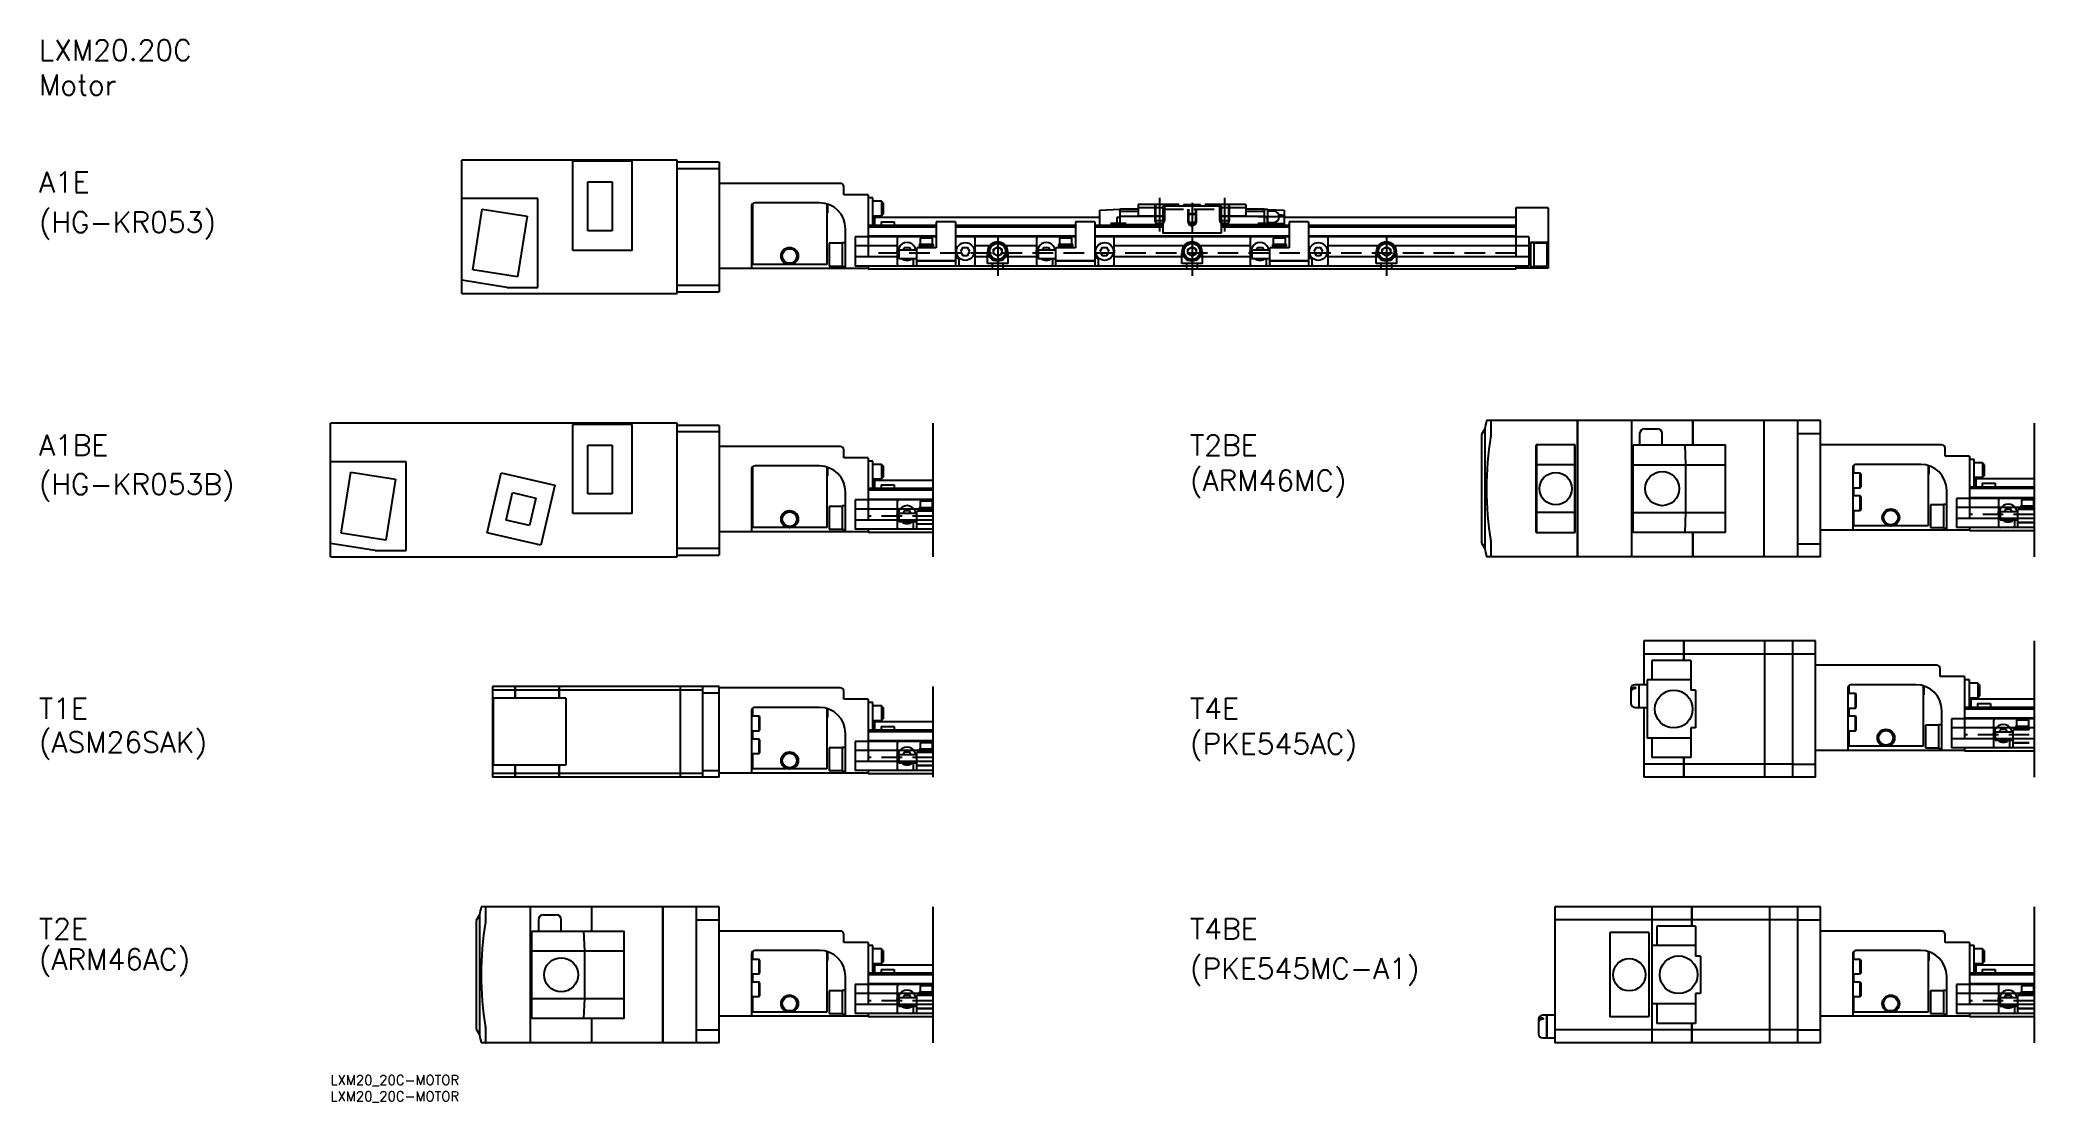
# Model space of a CAD drawing. Extents: x -90 to 526, y -8 to 319.
import ezdxf

# ---------------------------------------------------------------- set-up
doc = ezdxf.new("R2010")
doc.units = 0
doc.header["$LTSCALE"] = 0.5
doc.linetypes.add('CENTER', pattern=[50.8, 31.75, -6.35, 6.35, -6.35])
doc.linetypes.add('DASHED', pattern=[19.05, 12.7, -6.35])
for name, color, linetype in [('MSM_CENTER', 1, 'CENTER'), ('MSM_CONTINUOUS', 7, 'CONTINUOUS'), ('MSM_DASHED', 4, 'DASHED'), ('MSM_NARROW', 5, 'CONTINUOUS'), ('MSM_PART_NUMBER', 7, 'CONTINUOUS')]:
    doc.layers.add(name, color=color, linetype=linetype)
doc.styles.get("Standard").update_dxf_attribs({"font": 'txt.shx', "height": 3, "bigfont": 'bigfont.shx'})

# ---------------------------------------------------------------- blocks, each defined once
blk = doc.blocks.new('*U8')
at = {"layer": 'MSM_PART_NUMBER'}
blk.add_text('LXM20_20C-MOTOR', height=3, dxfattribs=at).set_placement((0, -3))
blk = doc.blocks.new('*U9')
at = {"layer": 'MSM_PART_NUMBER'}
blk.add_text('LXM20_20C-MOTOR', height=3, dxfattribs=at).set_placement((0, -8))

msp = doc.modelspace()

# ---------------------------------------------------------------- linework, layer by layer
at = {"layer": 'MSM_CENTER'}
for p, q in [((256, 270.7), (256, 260.3)), ((266, 269.2), (266, 260)), ((276, 270.7), (276, 260.3)), ((294.9, 264.9), (286.3, 264.9)), ((206, 259.2), (206, 246.7)), ((240.8, 262.9), (245.7, 262.9)), ((266, 259.2), (266, 246.7)), ((286.3, 262.9), (291.2, 262.9)), ((326, 259.2), (326, 246.7))]:
    msp.add_line(p, q, dxfattribs=at)
at = {"layer": 'MSM_CONTINUOUS'}
for p, q in [((107, 282.4), (40.6, 282.4)), ((40.6, 241.2), (40.6, 282.4)), ((93.1, 282), (74.8, 282)), ((74.8, 254.5), (74.8, 282)), ((93.1, 254.5), (93.1, 282)), ((107, 241.2), (107, 282.4)), ((120, 281.7), (107, 281.7)), ((120, 279.7), (107, 279.7)), ((120, 281.7), (120, 241.7)), ((79.47, 260.55), (79.47, 275.65)), ((79.47, 275.65), (86.92, 275.65)), ((86.92, 275.65), (86.92, 260.55)), ((157.5, 275.2), (120, 275.2)), ((158.5, 271.7), (158.5, 274.2)), ((166, 271.7), (158.5, 271.7)), ((166, 271.7), (166, 258.7)), ((64, 270.5), (40.6, 270.5)), ((43.9, 248.51), (46.87, 267.28)), ((46.87, 267.28), (60.7, 265.09)), ((60.7, 265.09), (57.73, 246.32)), ((64, 243.1), (64, 270.5)), ((130, 268.2), (130, 249)), ((130.25, 267.77), (130, 267.62)), ((130, 266.12), (130.25, 266.12)), ((130.04, 266.12), (130.25, 266.19)), ((130.13, 268.7), (130.25, 268.63)), ((130.25, 268.86), (130.25, 250.2)), ((151, 269.2), (131, 269.2)), ((153.25, 268.88), (153.25, 250.2)), ((153.5, 268.45), (153.25, 268.45)), ((153.5, 268.36), (153.25, 268.36)), ((153.25, 266.12), (153.5, 266.12)), ((153.5, 268.8), (153.5, 266.12)), ((167.5, 270.7), (166, 270.7)), ((167.5, 262.2), (167.5, 270.7)), ((170.1, 269.7), (167.5, 269.7)), ((167.5, 265.2), (170.1, 265.2)), ((168, 265.2), (168, 262.2)), ((170.6, 269.2), (170.1, 269.7)), ((170.1, 269.7), (170.1, 265.2)), ((170.1, 265.2), (170.6, 265.7)), ((170.6, 269.2), (170.6, 265.7)), ((237.5, 266.9), (243.7, 267.2)), ((237.5, 262.2), (237.5, 266.9)), ((249.4, 267.2), (243.7, 267.2)), ((243.7, 267.2), (243.7, 262.2)), ((249.4, 266.49), (243.7, 266.49)), ((257, 265), (243.7, 265)), ((249.4, 268.7), (249.4, 265.13)), ((261.9, 268.7), (249.4, 268.7)), ((257, 267.7), (249.4, 267.7)), ((257, 265.13), (249.4, 265.13)), ((275, 268.2), (257, 268.2)), ((257, 268.2), (257, 259.8)), ((261.9, 268.2), (261.9, 268.7)), ((263.4, 268.6), (263.4, 268.2)), ((268.6, 268.6), (263.4, 268.6)), ((268.6, 268.2), (268.6, 268.6)), ((282.6, 268.7), (270.1, 268.7)), ((270.1, 268.7), (270.1, 268.2)), ((275, 268.2), (275, 259.8)), ((282.6, 267.7), (275, 267.7)), ((282.6, 265.13), (275, 265.13)), ((288.3, 265), (275, 265)), ((282.6, 268.7), (282.6, 265.13)), ((288.3, 267.2), (282.6, 267.2)), ((288.3, 266.49), (282.6, 266.49)), ((288.3, 267.2), (289.32, 267.15)), ((288.3, 267.2), (288.3, 262.2)), ((289.4, 267.15), (288.3, 267.15)), ((289.4, 267.15), (294.5, 266.9)), ((289.4, 262.65), (289.4, 267.15)), ((291.15, 266.65), (289.4, 266.65)), ((294.5, 265.33), (292.8, 265.49)), ((294.5, 266.9), (294.5, 262.2)), ((376, 267.7), (366, 267.7)), ((366, 267.7), (366, 258.7)), ((376, 267.7), (376, 249)), ((86.92, 260.55), (79.47, 260.55)), ((159, 249), (159, 261.2)), ((162, 258.7), (162, 249.7)), ((187, 258.7), (162, 258.7)), ((187, 262.2), (166, 262.2)), ((187, 261.7), (166, 261.7)), ((187, 258.9), (166, 258.9)), ((237.5, 264.7), (168, 264.7)), ((170, 263.36), (170, 262.2)), ((170, 263.36), (174, 263.36)), ((174, 263.36), (174, 262.2)), ((187, 263.3), (187, 255.3)), ((193, 263.3), (187, 263.3)), ((193, 263.3), (193, 249.7)), ((230, 262.2), (193, 262.2)), ((230, 261.7), (193, 261.7)), ((230, 258.9), (193, 258.9)), ((230, 258.7), (193, 258.7)), ((230, 263.3), (230, 255.3)), ((236, 263.3), (230, 263.3)), ((236, 263.3), (236, 249.7)), ((257, 262.2), (236, 262.2)), ((257, 261.7), (236, 261.7)), ((296, 258.9), (236, 258.9)), ((296, 258.7), (236, 258.7)), ((243.7, 264.65), (242.8, 264.65)), ((242.8, 264.65), (242.8, 262.2)), ((257, 262.4), (243.7, 262.4)), ((275, 259.8), (257, 259.8)), ((288.3, 262.4), (275, 262.4)), ((296, 262.2), (275, 262.2)), ((296, 261.7), (275, 261.7)), ((289.2, 264.65), (288.3, 264.65)), ((289.2, 264.65), (289.2, 262.2)), ((289.2, 262.65), (289.4, 262.65)), ((289.4, 263.15), (291.15, 263.15)), ((289.4, 262.73), (294.5, 262.93)), ((366, 264.7), (294.5, 264.7)), ((296, 263.3), (296, 255.3)), ((302, 263.3), (296, 263.3)), ((302, 263.3), (302, 249.7)), ((366, 262.2), (302, 262.2)), ((366, 261.7), (302, 261.7)), ((366, 258.9), (302, 258.9)), ((370, 258.7), (302, 258.7)), ((370, 258.7), (370, 249.7)), ((93.1, 254.5), (74.8, 254.5)), ((158, 256.7), (154, 256.7)), ((154, 256.7), (154, 249.7)), ((159, 256.85), (158, 256.85)), ((158, 256.85), (158, 249.55)), ((175, 255.9), (162, 255.9)), ((175, 252.5), (162, 252.5)), ((175, 254.5), (174.82, 254.2)), ((174.82, 254.2), (175, 253.9)), ((175, 258.2), (175, 250.2)), ((181, 254.55), (175.5, 254.55)), ((175.5, 254.55), (175.5, 252.05)), ((177.28, 255.45), (176.76, 254.55)), ((177.28, 255.45), (178.72, 255.45)), ((179.24, 254.55), (178.72, 255.45)), ((187, 255.3), (181, 255.3)), ((181, 249.7), (181, 255.3)), ((181.8, 256.3), (181.8, 255.8)), ((186.2, 256.3), (181.8, 256.3)), ((186.2, 255.8), (181.8, 255.8)), ((182, 255.8), (182, 255.3)), ((182.1, 258.3), (182.1, 256.3)), ((185.9, 258.3), (182.1, 258.3)), ((185.9, 256.3), (185.9, 258.3)), ((186, 255.3), (186, 255.8)), ((186.2, 255.8), (186.2, 256.3)), ((195.28, 255.45), (194.56, 254.2)), ((194.56, 254.2), (195.28, 252.95)), ((195.28, 255.45), (196.72, 255.45)), ((195.28, 252.95), (196.72, 252.95)), ((197.44, 254.2), (196.72, 255.45)), ((196.72, 252.95), (197.44, 254.2)), ((199, 250.2), (199, 258.2)), ((203.53, 255.9), (199, 255.9)), ((199.18, 254.2), (199, 254.5)), ((199, 253.9), (199.18, 254.2)), ((203.53, 252.5), (199, 252.5)), ((204.75, 254.92), (206, 255.64)), ((204.75, 253.48), (204.75, 254.92)), ((206, 252.76), (204.75, 253.48)), ((206, 255.64), (207.25, 254.92)), ((207.25, 253.48), (206, 252.76)), ((207.25, 254.92), (207.25, 253.48)), ((218, 255.9), (208.47, 255.9)), ((218, 252.5), (208.47, 252.5)), ((218, 254.5), (217.82, 254.2)), ((217.82, 254.2), (218, 253.9)), ((218, 258.2), (218, 250.2)), ((224, 254.55), (218.5, 254.55)), ((218.5, 254.55), (218.5, 252.05)), ((220.28, 255.45), (219.76, 254.55)), ((220.28, 255.45), (221.72, 255.45)), ((222.24, 254.55), (221.72, 255.45)), ((230, 255.3), (224, 255.3)), ((224, 249.7), (224, 255.3)), ((224.8, 256.3), (224.8, 255.8)), ((229.2, 256.3), (224.8, 256.3)), ((229.2, 255.8), (224.8, 255.8)), ((225, 255.8), (225, 255.3)), ((225.1, 258.3), (225.1, 256.3)), ((228.9, 258.3), (225.1, 258.3)), ((228.9, 256.3), (228.9, 258.3)), ((229, 255.3), (229, 255.8)), ((229.2, 255.8), (229.2, 256.3)), ((238.28, 255.45), (237.56, 254.2)), ((237.56, 254.2), (238.28, 252.95)), ((238.28, 255.45), (239.72, 255.45)), ((238.28, 252.95), (239.72, 252.95)), ((240.44, 254.2), (239.72, 255.45)), ((239.72, 252.95), (240.44, 254.2)), ((242, 250.2), (242, 258.2)), ((263.53, 255.9), (242, 255.9)), ((242.18, 254.2), (242, 254.5)), ((242, 253.9), (242.18, 254.2)), ((263.53, 252.5), (242, 252.5)), ((264.75, 254.92), (266, 255.64)), ((264.75, 253.48), (264.75, 254.92)), ((266, 252.76), (264.75, 253.48)), ((266, 255.64), (267.25, 254.92)), ((267.25, 253.48), (266, 252.76)), ((267.25, 254.92), (267.25, 253.48)), ((284, 255.9), (268.47, 255.9)), ((284, 252.5), (268.47, 252.5)), ((284, 254.5), (283.82, 254.2)), ((283.82, 254.2), (284, 253.9)), ((284, 258.2), (284, 250.2)), ((290, 254.55), (284.5, 254.55)), ((284.5, 254.55), (284.5, 252.05)), ((286.28, 255.45), (285.76, 254.55)), ((286.28, 255.45), (287.72, 255.45)), ((288.24, 254.55), (287.72, 255.45)), ((296, 255.3), (290, 255.3)), ((290, 249.7), (290, 255.3)), ((290.8, 256.3), (290.8, 255.8)), ((295.2, 256.3), (290.8, 256.3)), ((295.2, 255.8), (290.8, 255.8)), ((291, 255.8), (291, 255.3)), ((291.1, 258.3), (291.1, 256.3)), ((294.9, 258.3), (291.1, 258.3)), ((294.9, 256.3), (294.9, 258.3)), ((295, 255.3), (295, 255.8)), ((295.2, 255.8), (295.2, 256.3)), ((304.28, 255.45), (303.56, 254.2)), ((303.56, 254.2), (304.28, 252.95)), ((304.28, 255.45), (305.72, 255.45)), ((304.28, 252.95), (305.72, 252.95)), ((306.44, 254.2), (305.72, 255.45)), ((305.72, 252.95), (306.44, 254.2)), ((308, 250.2), (308, 258.2)), ((323.53, 255.9), (308, 255.9)), ((308.18, 254.2), (308, 254.5)), ((308, 253.9), (308.18, 254.2)), ((323.53, 252.5), (308, 252.5)), ((324.75, 254.92), (326, 255.64)), ((324.75, 253.48), (324.75, 254.92)), ((326, 252.76), (324.75, 253.48)), ((326, 255.64), (327.25, 254.92)), ((327.25, 253.48), (326, 252.76)), ((327.25, 254.92), (327.25, 253.48)), ((370, 255.9), (328.47, 255.9)), ((370, 252.5), (328.47, 252.5)), ((376, 257), (370.5, 257)), ((370.5, 257), (370.5, 249)), ((371.5, 256.85), (370.5, 256.85)), ((371.5, 256.85), (371.5, 249.55)), ((375.5, 256.7), (371.5, 256.7)), ((375.5, 256.7), (375.5, 249.7)), ((57.73, 246.32), (43.9, 248.51)), ((120, 249), (166, 249)), ((141.24, 250.2), (130.25, 250.2)), ((153.25, 250.2), (142.26, 250.2)), ((154, 249.7), (158, 249.7)), ((158, 249.55), (159, 249.55)), ((370, 249.7), (162, 249.7)), ((166, 249.7), (166, 248.7)), ((366, 248.7), (166, 248.7)), ((175.5, 252.05), (181, 252.05)), ((180, 250.2), (180, 251.8)), ((181, 251.35), (193, 251.35)), ((181, 251.3), (193, 251.3)), ((181.05, 251.35), (181.05, 251.3)), ((192.95, 251.35), (192.95, 251.3)), ((194, 251.8), (194, 250.2)), ((218.5, 252.05), (224, 252.05)), ((223, 250.2), (223, 251.8)), ((224, 251.35), (236, 251.35)), ((224, 251.3), (236, 251.3)), ((224.05, 251.35), (224.05, 251.3)), ((235.95, 251.35), (235.95, 251.3)), ((237, 251.8), (237, 250.2)), ((284.5, 252.05), (290, 252.05)), ((289, 250.2), (289, 251.8)), ((290, 251.35), (302, 251.35)), ((290, 251.3), (302, 251.3)), ((290.05, 251.35), (290.05, 251.3)), ((301.95, 251.35), (301.95, 251.3)), ((303, 251.8), (303, 250.2)), ((366, 249.7), (366, 248.7)), ((376, 249), (366, 249)), ((370.5, 250), (370, 250)), ((370.5, 249.55), (371.5, 249.55)), ((371.5, 249.7), (375.5, 249.7)), ((54.42, 243.1), (40.6, 245.29)), ((40.6, 241.2), (107, 241.2)), ((54.42, 243.1), (64, 243.1)), ((120, 243.7), (107, 243.7)), ((107, 241.7), (120, 241.7)), ((107, 201.2), (0, 201.2)), ((0, 160), (0, 201.2)), ((93.1, 200.8), (74.8, 200.8)), ((74.8, 173.3), (74.8, 200.8)), ((93.1, 173.3), (93.1, 200.8)), ((107, 160), (107, 201.2)), ((120, 200.5), (107, 200.5)), ((120, 198.5), (107, 198.5)), ((120, 200.5), (120, 160.5)), ((356.4, 199.48), (355.4, 197.75)), ((355.4, 197.75), (355.4, 164.25)), ((356.4, 199.48), (356.4, 162.52)), ((384.95, 202), (356.91, 202)), ((358.39, 198.55), (358.39, 201.52)), ((384.95, 202), (384.95, 160)), ((385, 201.95), (384.95, 201.95)), ((401.65, 202), (385, 202)), ((385, 202), (385, 160)), ((401.65, 202), (401.65, 160)), ((401.7, 201.95), (401.65, 201.95)), ((420.55, 202), (401.7, 202)), ((401.7, 202), (401.7, 160)), ((404.2, 198), (404.2, 194.5)), ((405.7, 199.5), (409.7, 199.5)), ((411.2, 194.5), (411.2, 198)), ((420.55, 202), (420.55, 194.5)), ((420.6, 201.95), (420.55, 201.95)), ((442.55, 202), (420.6, 202)), ((420.6, 202), (420.6, 194.5)), ((442.55, 202), (442.55, 160)), ((442.6, 201.95), (442.55, 201.95)), ((460, 202), (442.6, 202)), ((442.6, 202), (442.6, 160)), ((453, 160), (453, 202)), ((453, 198), (460, 198)), ((460, 160), (460, 202)), ((79.47, 194.45), (86.92, 194.45)), ((79.47, 179.35), (79.47, 194.45)), ((86.92, 194.45), (86.92, 179.35)), ((157.5, 194), (120, 194)), ((158.5, 190.5), (158.5, 193)), ((384.3, 194.5), (372.3, 194.5)), ((372.3, 167.5), (372.3, 194.5)), ((372.48, 167.5), (372.48, 194.5)), ((384.12, 194.5), (384.12, 167.5)), ((384.3, 167.5), (384.3, 194.5)), ((402.2, 194.5), (430.7, 194.5)), ((402.2, 167.5), (402.2, 194.5)), ((418.15, 194.5), (418.4, 188.35)), ((430.7, 167.5), (430.7, 194.5)), ((497.5, 194.5), (460, 194.5)), ((498.5, 191), (498.5, 193.5)), ((506, 191), (498.5, 191)), ((506, 191), (506, 178)), ((23.4, 189.3), (0, 189.3)), ((3.3, 167.31), (6.27, 186.08)), ((6.27, 186.08), (20.1, 183.89)), ((23.4, 161.9), (23.4, 189.3)), ((48.38, 167.36), (52.65, 185.87)), ((52.65, 185.87), (69.22, 182.04)), ((130, 187), (130, 167.8)), ((130.25, 186.57), (130, 186.42)), ((130, 184.92), (130.25, 184.92)), ((130.04, 184.92), (130.25, 184.99)), ((130.13, 187.5), (130.25, 187.43)), ((130.25, 187.66), (130.25, 169)), ((151, 188), (131, 188)), ((153.25, 187.68), (153.25, 169)), ((153.5, 187.25), (153.25, 187.25)), ((153.5, 187.16), (153.25, 187.16)), ((153.25, 184.92), (153.5, 184.92)), ((153.5, 187.6), (153.5, 184.92)), ((166, 190.5), (158.5, 190.5)), ((166, 190.5), (166, 177.5)), ((167.5, 189.5), (166, 189.5)), ((167.5, 181), (167.5, 189.5)), ((170.1, 188.5), (167.5, 188.5)), ((170.6, 188), (170.1, 188.5)), ((170.1, 188.5), (170.1, 184)), ((170.6, 188), (170.6, 184.5)), ((384.11, 188.35), (372.49, 188.35)), ((402.2, 188.35), (430.7, 188.35)), ((418.4, 188.35), (418.4, 173.65)), ((470, 187.5), (470, 168.3)), ((472.34, 185.75), (470, 185.75)), ((470.25, 188.16), (470.25, 185.75)), ((491, 188.5), (471, 188.5)), ((472.6, 185.49), (472.34, 185.75)), ((472.34, 181.25), (472.34, 185.75)), ((472.6, 181.51), (472.6, 185.49)), ((493.25, 188.18), (493.25, 169.5)), ((493.5, 187.75), (493.25, 187.75)), ((493.5, 187.66), (493.25, 187.66)), ((493.25, 185.42), (493.5, 185.42)), ((493.5, 188.1), (493.5, 185.42)), ((507.5, 190), (506, 190)), ((507.5, 181.5), (507.5, 190)), ((510.1, 189), (507.5, 189)), ((510.6, 188.5), (510.1, 189)), ((510.1, 189), (510.1, 184.5)), ((510.1, 184.5), (510.6, 185)), ((510.6, 188.5), (510.6, 185)), ((20.1, 183.89), (17.13, 165.12)), ((54.19, 171.3), (56.15, 179.78)), ((56.15, 179.78), (63.41, 178.1)), ((69.22, 182.04), (64.95, 163.53)), ((86.92, 179.35), (79.47, 179.35)), ((159, 167.8), (159, 180)), ((186, 181), (166, 181)), ((186, 180.5), (166, 180.5)), ((167.5, 184), (170.1, 184)), ((168, 184), (168, 181)), ((186, 183.5), (168, 183.5)), ((170, 182.16), (170, 181)), ((170, 182.16), (174, 182.16)), ((170.1, 184), (170.6, 184.5)), ((174, 182.16), (174, 181)), ((470, 181.25), (472.34, 181.25)), ((472.34, 178.75), (470, 178.75)), ((470.25, 181.25), (470.25, 178.75)), ((472.34, 181.25), (472.6, 181.51)), ((472.34, 174.25), (472.34, 178.75)), ((472.6, 178.49), (472.34, 178.75)), ((499, 168.3), (499, 180.5)), ((526, 181.5), (506, 181.5)), ((526, 181), (506, 181)), ((507.5, 184.5), (510.1, 184.5)), ((508, 184.5), (508, 181.5)), ((526, 184), (508, 184)), ((510, 182.66), (510, 181.5)), ((510, 182.66), (514, 182.66)), ((514, 182.66), (514, 181.5)), ((63.41, 178.1), (61.45, 169.62)), ((93.1, 173.3), (74.8, 173.3)), ((158, 175.5), (154, 175.5)), ((154, 175.5), (154, 168.5)), ((159, 175.65), (158, 175.65)), ((158, 175.65), (158, 168.35)), ((186, 177.5), (162, 177.5)), ((162, 177.5), (162, 168.5)), ((186, 174.7), (162, 174.7)), ((186, 177.7), (166, 177.7)), ((175, 173.3), (174.82, 173)), ((174.82, 173), (175, 172.7)), ((175, 177), (175, 169)), ((181, 173.35), (175.5, 173.35)), ((175.5, 173.35), (175.5, 170.85)), ((177.28, 174.25), (176.76, 173.35)), ((177.28, 174.25), (178.72, 174.25)), ((179.24, 173.35), (178.72, 174.25)), ((181, 168.5), (181, 174.1)), ((186, 174.1), (181, 174.1)), ((181.8, 175.1), (181.8, 174.6)), ((186, 175.1), (181.8, 175.1)), ((186, 174.6), (181.8, 174.6)), ((182, 174.6), (182, 174.1)), ((182.1, 177.1), (182.1, 175.1)), ((185.9, 177.1), (182.1, 177.1)), ((185.9, 175.1), (185.9, 177.1)), ((186, 174.1), (186, 174.6)), ((384.11, 173.65), (372.49, 173.65)), ((402.2, 173.65), (430.7, 173.65)), ((418.4, 173.65), (418.15, 167.5)), ((470, 174.25), (472.34, 174.25)), ((470.25, 174.25), (470.25, 169.5)), ((472.34, 174.25), (472.6, 174.51)), ((472.6, 174.51), (472.6, 178.49)), ((498, 176), (494, 176)), ((494, 176), (494, 169)), ((499, 176.15), (498, 176.15)), ((498, 176.15), (498, 168.85)), ((526, 178), (502, 178)), ((502, 178), (502, 169)), ((526, 175.2), (502, 175.2)), ((526, 178.2), (506, 178.2)), ((515, 173.8), (514.82, 173.5)), ((514.82, 173.5), (515, 173.2)), ((515, 177.5), (515, 169.5)), ((521, 173.85), (515.5, 173.85)), ((515.5, 173.85), (515.5, 171.35)), ((517.28, 174.75), (516.76, 173.85)), ((517.28, 174.75), (518.72, 174.75)), ((519.24, 173.85), (518.72, 174.75)), ((521, 169), (521, 174.6)), ((526, 174.6), (521, 174.6)), ((521.8, 175.6), (521.8, 175.1)), ((526, 175.6), (521.8, 175.6)), ((526, 175.1), (521.8, 175.1)), ((522, 175.1), (522, 174.6)), ((522.1, 177.6), (522.1, 175.6)), ((525.9, 177.6), (522.1, 177.6)), ((525.9, 175.6), (525.9, 177.6)), ((526, 174.6), (526, 175.1)), ((17.13, 165.12), (3.3, 167.31)), ((64.95, 163.53), (48.38, 167.36)), ((61.45, 169.62), (54.19, 171.3)), ((120, 167.8), (166, 167.8)), ((141.24, 169), (130.25, 169)), ((153.25, 169), (142.26, 169)), ((154, 168.5), (158, 168.5)), ((158, 168.35), (159, 168.35)), ((186, 171.3), (162, 171.3)), ((186, 168.5), (162, 168.5)), ((166, 168.5), (166, 167.5)), ((186, 167.5), (166, 167.5)), ((175.5, 170.85), (181, 170.85)), ((180, 169), (180, 170.6)), ((181, 170.15), (186, 170.15)), ((181, 170.1), (186, 170.1)), ((181.05, 170.15), (181.05, 170.1)), ((372.3, 167.5), (384.3, 167.5)), ((430.7, 167.5), (402.2, 167.5)), ((420.55, 167.5), (420.55, 160)), ((420.6, 167.5), (420.6, 160)), ((460, 168.3), (506, 168.3)), ((481.24, 169.5), (470.25, 169.5)), ((493.25, 169.5), (482.26, 169.5)), ((494, 169), (498, 169)), ((498, 168.85), (499, 168.85)), ((526, 171.8), (502, 171.8)), ((526, 169), (502, 169)), ((506, 169), (506, 168)), ((526, 168), (506, 168)), ((515.5, 171.35), (521, 171.35)), ((520, 169.5), (520, 171.1)), ((521, 170.65), (526, 170.65)), ((521, 170.6), (526, 170.6)), ((521.05, 170.65), (521.05, 170.6)), ((13.82, 161.9), (0, 164.09)), ((13.82, 161.9), (23.4, 161.9)), ((120, 162.5), (107, 162.5)), ((107, 160.5), (120, 160.5)), ((355.4, 164.25), (356.4, 162.52)), ((358.39, 160.48), (358.39, 163.45)), ((453, 164), (460, 164)), ((0, 160), (107, 160)), ((384.95, 160), (356.91, 160)), ((385, 160.05), (384.95, 160.05)), ((401.65, 160), (385, 160)), ((401.7, 160.05), (401.65, 160.05)), ((420.55, 160), (401.7, 160)), ((420.6, 160.05), (420.55, 160.05)), ((442.55, 160), (420.6, 160)), ((442.6, 160.05), (442.55, 160.05)), ((460, 160), (442.6, 160)), ((405.5, 134), (405.5, 120.5)), ((417.75, 134), (405.5, 134)), ((417.75, 129.97), (405.5, 129.97)), ((417.75, 134), (417.75, 128)), ((417.8, 133.95), (417.75, 133.95)), ((417.8, 129.71), (417.75, 129.71)), ((417.8, 134), (417.8, 128)), ((442.75, 134), (417.8, 134)), ((442.75, 129.97), (417.8, 129.97)), ((442.75, 134), (442.75, 92)), ((442.8, 133.95), (442.75, 133.95)), ((442.8, 129.71), (442.75, 129.71)), ((458.5, 134), (442.8, 134)), ((442.8, 134), (442.8, 92)), ((451.5, 129.97), (442.8, 129.97)), ((451.5, 92), (451.5, 134)), ((451.5, 130), (458.5, 130)), ((458.5, 92), (458.5, 134)), ((408, 128), (408, 122)), ((420, 128), (408, 128)), ((420, 128), (420, 118.78)), ((496, 126.5), (458.5, 126.5)), ((497, 123), (497, 125.5)), ((50, 120), (50, 92)), ((56.95, 120), (50, 120)), ((56.95, 118.85), (50, 118.85)), ((56.95, 120), (56.95, 116.3)), ((57, 119.95), (56.95, 119.95)), ((57, 118.8), (56.95, 118.8)), ((57, 120), (57, 116.3)), ((70.55, 120), (57, 120)), ((70.55, 118.85), (57, 118.85)), ((70.55, 120), (70.55, 116.3)), ((70.6, 119.95), (70.55, 119.95)), ((70.6, 118.8), (70.55, 118.8)), ((70.6, 120), (70.6, 116.3)), ((107.95, 120), (70.6, 120)), ((107.95, 118.85), (70.6, 118.85)), ((107.95, 120), (107.95, 92)), ((108, 119.95), (107.95, 119.95)), ((108, 118.8), (107.95, 118.8)), ((108, 120), (108, 92)), ((120, 120), (108, 120)), ((115, 118.85), (108, 118.85)), ((115, 92), (115, 120)), ((115, 118), (120, 118)), ((120, 92), (120, 120)), ((157.5, 119.5), (120, 119.5)), ((158.5, 116), (158.5, 118.5)), ((401.5, 119.2), (401.5, 114.8)), ((403.95, 120.5), (402.8, 120.5)), ((402.8, 119.65), (403, 119.65)), ((403, 119.29), (402.8, 119.29)), ((403, 119.29), (403, 119.65)), ((403.95, 120.5), (403.95, 113.5)), ((404, 120.45), (403.95, 120.45)), ((404, 120.5), (404, 113.5)), ((406.5, 120.5), (404, 120.5)), ((406.5, 122), (406.5, 104)), ((420, 122), (406.5, 122)), ((421.5, 118.78), (420, 118.78)), ((421.5, 118.78), (421.5, 107.22)), ((468.5, 119.5), (468.5, 100.3)), ((470.84, 117.75), (468.5, 117.75)), ((468.75, 120.16), (468.75, 117.75)), ((489.5, 120.5), (469.5, 120.5)), ((471.1, 117.49), (470.84, 117.75)), ((470.84, 113.25), (470.84, 117.75)), ((471.1, 113.51), (471.1, 117.49)), ((491.75, 120.18), (491.75, 101.5)), ((492, 119.75), (491.75, 119.75)), ((492, 119.66), (491.75, 119.66)), ((491.75, 117.42), (492, 117.42)), ((492, 120.1), (492, 117.42)), ((504.5, 123), (497, 123)), ((504.5, 123), (504.5, 110)), ((506, 122), (504.5, 122)), ((506, 113.5), (506, 122)), ((508.6, 121), (506, 121)), ((509.1, 120.5), (508.6, 121)), ((508.6, 121), (508.6, 116.5)), ((508.6, 116.5), (509.1, 117)), ((509.1, 120.5), (509.1, 117)), ((72.7, 116.3), (50.2, 116.3)), ((50.2, 116.3), (50.2, 95.7)), ((72.7, 116.3), (72.7, 95.7)), ((130, 112.5), (130, 93.3)), ((130.25, 113.16), (130.25, 110.75)), ((151, 113.5), (131, 113.5)), ((153.25, 113.18), (153.25, 94.5)), ((153.5, 112.75), (153.25, 112.75)), ((153.5, 112.66), (153.25, 112.66)), ((153.5, 113.1), (153.5, 110.42)), ((166, 116), (158.5, 116)), ((166, 116), (166, 103)), ((167.5, 115), (166, 115)), ((167.5, 106.5), (167.5, 115)), ((170.1, 114), (167.5, 114)), ((170.6, 113.5), (170.1, 114)), ((170.1, 114), (170.1, 109.5)), ((170.6, 113.5), (170.6, 110)), ((402.8, 113.5), (403.95, 113.5)), ((403.95, 113.55), (404, 113.55)), ((404, 113.5), (406.5, 113.5)), ((405.5, 113.5), (405.5, 92)), ((468.5, 113.25), (470.84, 113.25)), ((468.75, 113.25), (468.75, 110.75)), ((470.84, 113.25), (471.1, 113.51)), ((497.5, 100.3), (497.5, 112.5)), ((526, 113.5), (504.5, 113.5)), ((526, 113), (504.5, 113)), ((506, 116.5), (508.6, 116.5)), ((506.5, 116.5), (506.5, 113.5)), ((526, 116), (506.5, 116)), ((508.5, 114.66), (512.5, 114.66)), ((508.5, 114.66), (508.5, 113.5)), ((512.5, 114.66), (512.5, 113.5)), ((132.34, 110.75), (130, 110.75)), ((130, 106.25), (132.34, 106.25)), ((130.25, 106.25), (130.25, 103.75)), ((132.6, 110.49), (132.34, 110.75)), ((132.34, 106.25), (132.34, 110.75)), ((132.34, 106.25), (132.6, 106.51)), ((132.6, 106.51), (132.6, 110.49)), ((153.25, 110.42), (153.5, 110.42)), ((159, 93.3), (159, 105.5)), ((186, 106.5), (166, 106.5)), ((186, 106), (166, 106)), ((167.5, 109.5), (170.1, 109.5)), ((168, 109.5), (168, 106.5)), ((186, 109), (168, 109)), ((170, 107.66), (174, 107.66)), ((170, 107.66), (170, 106.5)), ((170.1, 109.5), (170.6, 110)), ((174, 107.66), (174, 106.5)), ((420, 107.22), (420, 98)), ((421.5, 107.22), (420, 107.22)), ((470.84, 110.75), (468.5, 110.75)), ((468.5, 106.25), (470.84, 106.25)), ((468.75, 106.25), (468.75, 101.5)), ((471.1, 110.49), (470.84, 110.75)), ((470.84, 106.25), (470.84, 110.75)), ((470.84, 106.25), (471.1, 106.51)), ((471.1, 106.51), (471.1, 110.49)), ((496.5, 108), (492.5, 108)), ((492.5, 108), (492.5, 101)), ((497.5, 108.15), (496.5, 108.15)), ((496.5, 108.15), (496.5, 100.85)), ((526, 110), (500.5, 110)), ((500.5, 110), (500.5, 101)), ((526, 107.2), (500.5, 107.2)), ((526, 110.2), (504.5, 110.2)), ((513.5, 105.8), (513.32, 105.5)), ((513.32, 105.5), (513.5, 105.2)), ((513.5, 109.5), (513.5, 101.5)), ((519.5, 105.85), (514, 105.85)), ((514, 105.85), (514, 103.35)), ((515.78, 106.75), (515.26, 105.85)), ((515.78, 106.75), (517.22, 106.75)), ((517.74, 105.85), (517.22, 106.75)), ((519.5, 101), (519.5, 106.6)), ((524.5, 106.6), (519.5, 106.6)), ((520.3, 107.6), (520.3, 107.1)), ((524.5, 107.6), (520.3, 107.6)), ((524.5, 107.1), (520.3, 107.1)), ((520.5, 107.1), (520.5, 106.6)), ((520.6, 109.6), (520.6, 107.6)), ((524.4, 109.6), (520.6, 109.6)), ((524.4, 107.6), (524.4, 109.6)), ((524.5, 106.6), (524.5, 107.1)), ((132.34, 103.75), (130, 103.75)), ((130, 99.25), (132.34, 99.25)), ((130.25, 99.25), (130.25, 94.5)), ((132.6, 103.49), (132.34, 103.75)), ((132.34, 99.25), (132.34, 103.75)), ((132.34, 99.25), (132.6, 99.51)), ((132.6, 99.51), (132.6, 103.49)), ((158, 101), (154, 101)), ((154, 101), (154, 94)), ((159, 101.15), (158, 101.15)), ((158, 101.15), (158, 93.85)), ((186, 103), (162, 103)), ((162, 103), (162, 94)), ((186, 100.2), (162, 100.2)), ((186, 103.2), (166, 103.2)), ((175, 98.8), (174.82, 98.5)), ((175, 102.5), (175, 94.5)), ((181, 98.85), (175.5, 98.85)), ((175.5, 98.85), (175.5, 96.35)), ((177.28, 99.75), (176.76, 98.85)), ((177.28, 99.75), (178.72, 99.75)), ((179.24, 98.85), (178.72, 99.75)), ((181, 94), (181, 99.6)), ((186, 99.6), (181, 99.6)), ((181.8, 100.6), (181.8, 100.1)), ((186, 100.6), (181.8, 100.6)), ((186, 100.1), (181.8, 100.1)), ((182, 100.1), (182, 99.6)), ((182.1, 102.6), (182.1, 100.6)), ((185.9, 102.6), (182.1, 102.6)), ((185.9, 100.6), (185.9, 102.6)), ((186, 99.6), (186, 100.1)), ((420, 104), (406.5, 104)), ((408, 104), (408, 98)), ((458.5, 100.3), (504.5, 100.3)), ((479.74, 101.5), (468.75, 101.5)), ((491.75, 101.5), (480.76, 101.5)), ((492.5, 101), (496.5, 101)), ((496.5, 100.85), (497.5, 100.85)), ((526, 103.8), (500.5, 103.8)), ((526, 101), (500.5, 101)), ((504.5, 101), (504.5, 100)), ((526, 100), (504.5, 100)), ((514, 103.35), (519.5, 103.35)), ((518.5, 101.5), (518.5, 103.1)), ((519.5, 102.65), (524.5, 102.65)), ((519.5, 102.6), (524.5, 102.6)), ((519.55, 102.65), (519.55, 102.6)), ((56.95, 93.15), (50, 93.15)), ((72.7, 95.7), (50.2, 95.7)), ((56.95, 95.7), (56.95, 92)), ((57, 93.2), (56.95, 93.2)), ((57, 95.7), (57, 92)), ((70.55, 93.15), (57, 93.15)), ((70.55, 95.7), (70.55, 92)), ((70.6, 93.2), (70.55, 93.2)), ((70.6, 95.7), (70.6, 92)), ((107.95, 93.15), (70.6, 93.15)), ((108, 93.2), (107.95, 93.2)), ((115, 93.15), (108, 93.15)), ((115, 94), (120, 94)), ((120, 93.3), (166, 93.3)), ((141.24, 94.5), (130.25, 94.5)), ((153.25, 94.5), (142.26, 94.5)), ((154, 94), (158, 94)), ((158, 93.85), (159, 93.85)), ((186, 96.8), (162, 96.8)), ((186, 94), (162, 94)), ((166, 94), (166, 93)), ((186, 93), (166, 93)), ((174.82, 98.5), (175, 98.2)), ((175.5, 96.35), (181, 96.35)), ((180, 94.5), (180, 96.1)), ((181, 95.65), (186, 95.65)), ((181, 95.6), (186, 95.6)), ((181.05, 95.65), (181.05, 95.6)), ((417.75, 96.03), (405.5, 96.03)), ((420, 98), (408, 98)), ((417.75, 98), (417.75, 92)), ((417.8, 96.29), (417.75, 96.29)), ((417.8, 98), (417.8, 92)), ((442.75, 96.03), (417.8, 96.03)), ((442.8, 96.29), (442.75, 96.29)), ((451.5, 96.03), (442.8, 96.03)), ((451.5, 96), (458.5, 96)), ((56.95, 92), (50, 92)), ((57, 92.05), (56.95, 92.05)), ((70.55, 92), (57, 92)), ((70.6, 92.05), (70.55, 92.05)), ((107.95, 92), (70.6, 92)), ((108, 92.05), (107.95, 92.05)), ((120, 92), (108, 92)), ((417.75, 92), (405.5, 92)), ((417.8, 92.05), (417.75, 92.05)), ((442.75, 92), (417.8, 92)), ((442.8, 92.05), (442.75, 92.05)), ((458.5, 92), (442.8, 92)), ((46, 49.48), (45, 47.75)), ((46, 49.48), (46, 12.52)), ((61.65, 52), (46.51, 52)), ((47.99, 48.55), (47.99, 51.52)), ((61.65, 52), (61.65, 10)), ((61.7, 51.95), (61.65, 51.95)), ((80.55, 52), (61.7, 52)), ((61.7, 52), (61.7, 10)), ((65.7, 49.5), (69.7, 49.5)), ((80.55, 52), (80.55, 44.5)), ((80.6, 51.95), (80.55, 51.95)), ((102.55, 52), (80.6, 52)), ((80.6, 52), (80.6, 44.5)), ((102.55, 52), (102.55, 10)), ((102.6, 51.95), (102.55, 51.95)), ((120, 52), (102.6, 52)), ((102.6, 52), (102.6, 10)), ((113, 10), (113, 52)), ((120, 10), (120, 52)), ((407.95, 52), (378, 52)), ((378, 52), (378, 10)), ((407.95, 52), (407.95, 10)), ((408, 51.95), (407.95, 51.95)), ((420.25, 52), (408, 52)), ((408, 52), (408, 10)), ((420.25, 52), (420.25, 46)), ((420.3, 51.95), (420.25, 51.95)), ((420.3, 52), (420.3, 46)), ((444.25, 52), (420.3, 52)), ((444.25, 52), (444.25, 10)), ((444.3, 51.95), (444.25, 51.95)), ((460, 52), (444.3, 52)), ((444.3, 52), (444.3, 10)), ((453, 10), (453, 52)), ((460, 10), (460, 52)), ((45, 47.75), (45, 14.25)), ((62.2, 44.5), (90.7, 44.5)), ((62.2, 17.5), (62.2, 44.5)), ((64.2, 48), (64.2, 44.5)), ((71.2, 44.5), (71.2, 48)), ((78.15, 44.5), (78.4, 38.35)), ((90.7, 17.5), (90.7, 44.5)), ((113, 48), (120, 48)), ((157.5, 44.5), (120, 44.5)), ((158.5, 41), (158.5, 43.5)), ((407.95, 47.97), (378, 47.97)), ((395, 44), (395, 18)), ((407, 44), (395, 44)), ((407, 44), (407, 18)), ((408, 47.71), (407.95, 47.71)), ((420.25, 47.97), (408, 47.97)), ((409.5, 46), (409.5, 40)), ((421.5, 46), (409.5, 46)), ((420.3, 47.71), (420.25, 47.71)), ((444.25, 47.97), (420.3, 47.97)), ((421.5, 46), (421.5, 36.78)), ((444.3, 47.71), (444.25, 47.71)), ((453, 47.97), (444.3, 47.97)), ((453, 48), (460, 48)), ((497.5, 44.5), (460, 44.5)), ((498.5, 41), (498.5, 43.5)), ((62.2, 38.35), (90.7, 38.35)), ((78.4, 38.35), (78.4, 23.65)), ((130, 37.5), (130, 18.3)), ((130.25, 38.16), (130.25, 35.75)), ((151, 38.5), (131, 38.5)), ((153.25, 38.18), (153.25, 19.5)), ((153.5, 37.75), (153.25, 37.75)), ((153.5, 37.66), (153.25, 37.66)), ((153.5, 38.1), (153.5, 35.42)), ((166, 41), (158.5, 41)), ((166, 41), (166, 28)), ((167.5, 40), (166, 40)), ((167.5, 31.5), (167.5, 40)), ((170.1, 39), (167.5, 39)), ((170.6, 38.5), (170.1, 39)), ((170.1, 39), (170.1, 34.5)), ((170.6, 38.5), (170.6, 35)), ((421.5, 40), (408, 40)), ((470, 37.5), (470, 18.3)), ((470.25, 38.16), (470.25, 35.75)), ((491, 38.5), (471, 38.5)), ((493.25, 38.18), (493.25, 19.5)), ((493.5, 37.75), (493.25, 37.75)), ((493.5, 37.66), (493.25, 37.66)), ((493.5, 38.1), (493.5, 35.42)), ((506, 41), (498.5, 41)), ((506, 41), (506, 28)), ((507.5, 40), (506, 40)), ((507.5, 31.5), (507.5, 40)), ((510.1, 39), (507.5, 39)), ((510.6, 38.5), (510.1, 39)), ((510.1, 39), (510.1, 34.5)), ((510.6, 38.5), (510.6, 35)), ((132.34, 35.75), (130, 35.75)), ((130, 31.25), (132.34, 31.25)), ((130.25, 31.25), (130.25, 28.75)), ((132.34, 31.25), (132.34, 35.75)), ((132.6, 35.49), (132.34, 35.75)), ((132.34, 31.25), (132.6, 31.51)), ((132.6, 31.51), (132.6, 35.49)), ((153.25, 35.42), (153.5, 35.42)), ((186, 31.5), (166, 31.5)), ((186, 31), (166, 31)), ((167.5, 34.5), (170.1, 34.5)), ((168, 34.5), (168, 31.5)), ((186, 34), (168, 34)), ((170, 32.66), (174, 32.66)), ((170, 32.66), (170, 31.5)), ((170.1, 34.5), (170.6, 35)), ((174, 32.66), (174, 31.5)), ((423, 36.78), (421.5, 36.78)), ((423, 36.78), (423, 25.22)), ((472.34, 35.75), (470, 35.75)), ((470, 31.25), (472.34, 31.25)), ((470.25, 31.25), (470.25, 28.75)), ((472.6, 35.49), (472.34, 35.75)), ((472.34, 31.25), (472.34, 35.75)), ((472.34, 31.25), (472.6, 31.51)), ((472.6, 31.51), (472.6, 35.49)), ((493.25, 35.42), (493.5, 35.42)), ((526, 31.5), (506, 31.5)), ((526, 31), (506, 31)), ((507.5, 34.5), (510.1, 34.5)), ((508, 34.5), (508, 31.5)), ((526, 34), (508, 34)), ((510, 32.66), (510, 31.5)), ((510, 32.66), (514, 32.66)), ((510.1, 34.5), (510.6, 35)), ((514, 32.66), (514, 31.5)), ((132.34, 28.75), (130, 28.75)), ((132.34, 24.25), (132.34, 28.75)), ((132.6, 28.49), (132.34, 28.75)), ((132.6, 24.51), (132.6, 28.49)), ((158, 26), (154, 26)), ((154, 26), (154, 19)), ((159, 26.15), (158, 26.15)), ((158, 26.15), (158, 18.85)), ((159, 18.3), (159, 30.5)), ((162, 28), (162, 19)), ((186, 28), (162, 28)), ((186, 25.2), (162, 25.2)), ((186, 28.2), (166, 28.2)), ((175, 27.5), (175, 19.5)), ((177.28, 24.75), (176.76, 23.85)), ((177.28, 24.75), (178.72, 24.75)), ((179.24, 23.85), (178.72, 24.75)), ((181.8, 25.6), (181.8, 25.1)), ((186, 25.6), (181.8, 25.6)), ((186, 25.1), (181.8, 25.1)), ((182, 25.1), (182, 24.6)), ((182.1, 27.6), (182.1, 25.6)), ((185.9, 27.6), (182.1, 27.6)), ((185.9, 25.6), (185.9, 27.6)), ((186, 24.6), (186, 25.1)), ((423, 25.22), (421.5, 25.22)), ((421.5, 25.22), (421.5, 16)), ((472.34, 28.75), (470, 28.75)), ((472.34, 24.25), (472.34, 28.75)), ((472.6, 28.49), (472.34, 28.75)), ((472.6, 24.51), (472.6, 28.49)), ((498, 26), (494, 26)), ((494, 26), (494, 19)), ((499, 26.15), (498, 26.15)), ((498, 26.15), (498, 18.85)), ((499, 18.3), (499, 30.5)), ((526, 28), (502, 28)), ((502, 28), (502, 19)), ((526, 25.2), (502, 25.2)), ((526, 28.2), (506, 28.2)), ((515, 27.5), (515, 19.5)), ((517.28, 24.75), (516.76, 23.85)), ((517.28, 24.75), (518.72, 24.75)), ((519.24, 23.85), (518.72, 24.75)), ((521.8, 25.6), (521.8, 25.1)), ((526, 25.6), (521.8, 25.6)), ((526, 25.1), (521.8, 25.1)), ((522, 25.1), (522, 24.6)), ((522.1, 27.6), (522.1, 25.6)), ((525.9, 27.6), (522.1, 27.6)), ((525.9, 25.6), (525.9, 27.6)), ((526, 24.6), (526, 25.1)), ((62.2, 23.65), (90.7, 23.65)), ((78.4, 23.65), (78.15, 17.5)), ((130, 24.25), (132.34, 24.25)), ((130.25, 24.25), (130.25, 19.5)), ((141.24, 19.5), (130.25, 19.5)), ((132.34, 24.25), (132.6, 24.51)), ((153.25, 19.5), (142.26, 19.5)), ((154, 19), (158, 19)), ((158, 18.85), (159, 18.85)), ((186, 21.8), (162, 21.8)), ((186, 19), (162, 19)), ((166, 19), (166, 18)), ((175, 23.8), (174.82, 23.5)), ((174.82, 23.5), (175, 23.2)), ((181, 23.85), (175.5, 23.85)), ((175.5, 23.85), (175.5, 21.35)), ((175.5, 21.35), (181, 21.35)), ((180, 19.5), (180, 21.1)), ((181, 19), (181, 24.6)), ((186, 24.6), (181, 24.6)), ((181, 20.65), (186, 20.65)), ((181, 20.6), (186, 20.6)), ((181.05, 20.65), (181.05, 20.6)), ((375.45, 18.5), (374.3, 18.5)), ((375.45, 18.5), (375.45, 11.5)), ((378, 18.5), (375.5, 18.5)), ((375.5, 18.5), (375.5, 11.5)), ((421.5, 22), (408, 22)), ((409.5, 22), (409.5, 16)), ((470, 24.25), (472.34, 24.25)), ((470.25, 24.25), (470.25, 19.5)), ((481.24, 19.5), (470.25, 19.5)), ((472.34, 24.25), (472.6, 24.51)), ((493.25, 19.5), (482.26, 19.5)), ((494, 19), (498, 19)), ((498, 18.85), (499, 18.85)), ((526, 21.8), (502, 21.8)), ((526, 19), (502, 19)), ((506, 19), (506, 18)), ((515, 23.8), (514.82, 23.5)), ((514.82, 23.5), (515, 23.2)), ((521, 23.85), (515.5, 23.85)), ((515.5, 23.85), (515.5, 21.35)), ((515.5, 21.35), (521, 21.35)), ((520, 19.5), (520, 21.1)), ((521, 19), (521, 24.6)), ((526, 24.6), (521, 24.6)), ((521, 20.65), (526, 20.65)), ((521, 20.6), (526, 20.6)), ((521.05, 20.65), (521.05, 20.6)), ((45, 14.25), (46, 12.52)), ((47.99, 10.48), (47.99, 13.45)), ((90.7, 17.5), (62.2, 17.5)), ((80.55, 17.5), (80.55, 10)), ((80.6, 17.5), (80.6, 10)), ((113, 14), (120, 14)), ((120, 18.3), (166, 18.3)), ((186, 18), (166, 18)), ((373, 17.2), (373, 12.8)), ((374.3, 17.65), (374.5, 17.65)), ((374.5, 17.29), (374.3, 17.29)), ((374.5, 17.29), (374.5, 17.65)), ((375.5, 18.45), (375.45, 18.45)), ((407.95, 14.03), (378, 14.03)), ((407, 18), (395, 18)), ((408, 14.29), (407.95, 14.29)), ((420.25, 14.03), (408, 14.03)), ((421.5, 16), (409.5, 16)), ((420.25, 16), (420.25, 10)), ((420.3, 14.29), (420.25, 14.29)), ((420.3, 16), (420.3, 10)), ((444.25, 14.03), (420.3, 14.03)), ((444.3, 14.29), (444.25, 14.29)), ((453, 14.03), (444.3, 14.03)), ((453, 14), (460, 14)), ((460, 18.3), (506, 18.3)), ((526, 18), (506, 18)), ((61.65, 10), (46.51, 10)), ((61.7, 10.05), (61.65, 10.05)), ((80.55, 10), (61.7, 10)), ((80.6, 10.05), (80.55, 10.05)), ((102.55, 10), (80.6, 10)), ((102.6, 10.05), (102.55, 10.05)), ((120, 10), (102.6, 10)), ((374.3, 11.5), (375.45, 11.5)), ((375.45, 11.55), (375.5, 11.55)), ((375.5, 11.5), (378, 11.5)), ((407.95, 10), (378, 10)), ((408, 10.05), (407.95, 10.05)), ((420.25, 10), (408, 10)), ((420.3, 10.05), (420.25, 10.05)), ((444.25, 10), (420.3, 10)), ((444.3, 10.05), (444.25, 10.05)), ((460, 10), (444.3, 10))]:
    msp.add_line(p, q, dxfattribs=at)
for centre, radius in [((141.75, 252.8), 2.65), ((141.75, 252.8), 2.25), ((196, 254.2), 2.75), ((206, 254.2), 3), ((206, 254.2), 2.75), ((206, 254.2), 2.45), ((206, 254.2), 1.25), ((239, 254.2), 2.75), ((266, 254.2), 3), ((266, 254.2), 2.75), ((266, 254.2), 2.45), ((266, 254.2), 1.25), ((305, 254.2), 2.75), ((326, 254.2), 3), ((326, 254.2), 2.75), ((326, 254.2), 2.45), ((326, 254.2), 1.25), ((378.3, 181), 5), ((411.2, 181), 5.25), ((141.75, 171.6), 2.65), ((141.75, 171.6), 2.25), ((481.75, 172.1), 2.65), ((481.75, 172.1), 2.25), ((414.75, 113), 5.82), ((480.25, 104.1), 2.65), ((480.25, 104.1), 2.25), ((141.75, 97.1), 2.65), ((141.75, 97.1), 2.25), ((71.2, 31), 5.25), ((401, 31), 5), ((416.25, 31), 5.82), ((141.75, 22.1), 2.65), ((481.75, 22.1), 2.65), ((141.75, 22.1), 2.25), ((481.75, 22.1), 2.25)]:
    msp.add_circle(centre, radius, dxfattribs=at)
for centre, radius, start, end in [((157.5, 274.2), 1, 0, 90), ((131, 268.2), 1, 90, 180), ((129.5, 268.2), 0.75, 311.81031, 36.33606), ((129.5, 268.2), 1.7, 287.10464, 296.17897), ((129.5, 268.2), 1.9, 285.25752, 293.24956), ((151, 261.2), 8, 0, 90), ((291.15, 264.9), 1.75, 270, 90), ((175.5, 258.2), 0.5, 90, 180), ((198.5, 258.2), 0.5, 0, 90), ((218.5, 258.2), 0.5, 90, 180), ((241.5, 258.2), 0.5, 0, 90), ((284.5, 258.2), 0.5, 90, 180), ((307.5, 258.2), 0.5, 0, 90), ((178, 254.2), 2.75, 7.31202, 204.61998), ((221, 254.2), 2.75, 7.31202, 204.61998), ((287, 254.2), 2.75, 7.31202, 204.61998), ((175.5, 250.2), 0.5, 180, 270), ((178, 254.2), 2.75, 231.42735, 308.57265), ((179.5, 250.2), 0.5, 270, 0), ((180.5, 251.8), 0.5, 150, 180), ((180.5, 251.8), 0.5, 0, 30), ((193.5, 251.8), 0.5, 0, 180), ((194.5, 250.2), 0.5, 180, 270), ((198.5, 250.2), 0.5, 270, 0), ((218.5, 250.2), 0.5, 180, 270), ((221, 254.2), 2.75, 231.42735, 308.57265), ((222.5, 250.2), 0.5, 270, 0), ((223.5, 251.8), 0.5, 150, 180), ((223.5, 251.8), 0.5, 0, 30), ((236.5, 251.8), 0.5, 0, 180), ((237.5, 250.2), 0.5, 180, 270), ((241.5, 250.2), 0.5, 270, 0), ((284.5, 250.2), 0.5, 180, 270), ((287, 254.2), 2.75, 231.42735, 308.57265), ((288.5, 250.2), 0.5, 270, 0), ((289.5, 251.8), 0.5, 150, 180), ((289.5, 251.8), 0.5, 0, 30), ((302.5, 251.8), 0.5, 0, 180), ((303.5, 250.2), 0.5, 180, 270), ((307.5, 250.2), 0.5, 270, 0), ((454.68, 181), 100, 167.87765, 169.34933), ((454.68, 181), 97.77, 170.43383, 189.56617), ((358.16, 201.83), 0.201, 18.89164, 59.46831), ((350.27, 198.67), 8.12, 349.91437, 359.13916), ((356.39, 201.51), 2, 0.23767, 10.97861), ((405.7, 198), 1.5, 90, 180), ((409.7, 198), 1.5, 0, 90), ((157.5, 193), 1, 0, 90), ((497.5, 193.5), 1, 0, 90), ((131, 187), 1, 90, 180), ((129.5, 187), 0.75, 311.81031, 36.33606), ((129.5, 187), 1.7, 287.10464, 296.17897), ((129.5, 187), 1.9, 285.25752, 293.24956), ((151, 180), 8, 0, 90), ((471, 187.5), 1, 90, 180), ((491, 180.5), 8, 0, 90), ((175.5, 177), 0.5, 90, 180), ((178, 173), 2.75, 7.31202, 204.61998), ((515.5, 177.5), 0.5, 90, 180), ((518, 173.5), 2.75, 7.31202, 204.61998), ((175.5, 169), 0.5, 180, 270), ((178, 173), 2.75, 231.42735, 308.57265), ((179.5, 169), 0.5, 270, 0), ((180.5, 170.6), 0.5, 150, 180), ((180.5, 170.6), 0.5, 0, 30), ((515.5, 169.5), 0.5, 180, 270), ((518, 173.5), 2.75, 231.42735, 308.57265), ((519.5, 169.5), 0.5, 270, 0), ((520.5, 171.1), 0.5, 150, 180), ((520.5, 171.1), 0.5, 0, 30), ((454.68, 181), 100, 190.65067, 192.12235), ((350.27, 163.33), 8.12, 0.86084, 10.08563), ((358.16, 160.17), 0.201, 300.53169, 341.10836), ((356.39, 160.49), 2, 349.02139, 359.76233), ((496, 125.5), 1, 0, 90), ((157.5, 118.5), 1, 0, 90), ((402.8, 119.2), 1.3, 90, 180), ((402.44, 118.61), 0.945, 112.17977, 173.34202), ((402.37, 118.3), 0.877, 118.68125, 175.51656), ((402.78, 117.65), 1.64, 89.25273, 120.17326), ((402.82, 117.85), 1.79, 90.52626, 114.20032), ((469.5, 119.5), 1, 90, 180), ((489.5, 112.5), 8, 0, 90), ((131, 112.5), 1, 90, 180), ((151, 105.5), 8, 0, 90), ((402.8, 114.8), 1.3, 180, 270), ((514, 109.5), 0.5, 90, 180), ((516.5, 105.5), 2.75, 7.31202, 204.61998), ((175.5, 102.5), 0.5, 90, 180), ((178, 98.5), 2.75, 7.31202, 204.61998), ((514, 101.5), 0.5, 180, 270), ((516.5, 105.5), 2.75, 231.42735, 308.57265), ((518, 101.5), 0.5, 270, 0), ((519, 103.1), 0.5, 150, 180), ((519, 103.1), 0.5, 0, 30), ((175.5, 94.5), 0.5, 180, 270), ((178, 98.5), 2.75, 231.42735, 308.57265), ((179.5, 94.5), 0.5, 270, 0), ((180.5, 96.1), 0.5, 150, 180), ((180.5, 96.1), 0.5, 0, 30), ((144.28, 31), 100, 167.87765, 169.34933), ((47.76, 51.83), 0.201, 18.89164, 59.46831), ((45.99, 51.51), 2, 0.23767, 10.97861), ((65.7, 48), 1.5, 90, 180), ((69.7, 48), 1.5, 0, 90), ((144.28, 31), 97.77, 170.43383, 189.56617), ((39.87, 48.67), 8.12, 349.91437, 359.13916), ((157.5, 43.5), 1, 0, 90), ((497.5, 43.5), 1, 0, 90), ((131, 37.5), 1, 90, 180), ((151, 30.5), 8, 0, 90), ((471, 37.5), 1, 90, 180), ((491, 30.5), 8, 0, 90), ((175.5, 27.5), 0.5, 90, 180), ((178, 23.5), 2.75, 7.31202, 204.61998), ((515.5, 27.5), 0.5, 90, 180), ((518, 23.5), 2.75, 7.31202, 204.61998), ((175.5, 19.5), 0.5, 180, 270), ((178, 23.5), 2.75, 231.42735, 308.57265), ((179.5, 19.5), 0.5, 270, 0), ((180.5, 21.1), 0.5, 150, 180), ((180.5, 21.1), 0.5, 0, 30), ((374.3, 17.2), 1.3, 90, 180), ((515.5, 19.5), 0.5, 180, 270), ((518, 23.5), 2.75, 231.42735, 308.57265), ((519.5, 19.5), 0.5, 270, 0), ((520.5, 21.1), 0.5, 150, 180), ((520.5, 21.1), 0.5, 0, 30), ((144.28, 31), 100, 190.65067, 192.12235), ((39.87, 13.33), 8.12, 0.86084, 10.08563), ((373.94, 16.61), 0.945, 112.17977, 173.34202), ((373.87, 16.3), 0.877, 118.68125, 175.51656), ((374.3, 12.8), 1.3, 180, 270), ((374.28, 15.65), 1.64, 89.25273, 120.17326), ((374.32, 15.85), 1.79, 90.52626, 114.20032), ((47.76, 10.17), 0.201, 300.53169, 341.10836), ((45.99, 10.49), 2, 349.02139, 359.76233)]:
    msp.add_arc(centre, radius, start, end, dxfattribs=at)
at = {"layer": 'MSM_DASHED'}
for p, q in [((254.5, 268.7), (254.5, 263.7)), ((254.77, 268.7), (254.77, 262.91)), ((257, 267.2), (275, 267.2)), ((257.23, 268.7), (257.23, 262.91)), ((257.5, 268.7), (257.5, 263.7)), ((264.55, 268.6), (264.55, 268.2)), ((264.6, 268.2), (264.6, 268.6)), ((264.7, 267.2), (264.7, 263.2)), ((267.3, 265.84), (264.7, 265.84)), ((264.7, 265.84), (264.94, 265.6)), ((264.94, 267.2), (264.94, 262.61)), ((267.06, 265.6), (264.94, 265.6)), ((265.63, 268.2), (265.63, 268.6)), ((266.37, 268.2), (266.37, 268.6)), ((267.06, 267.2), (267.06, 262.61)), ((267.06, 265.6), (267.3, 265.84)), ((267.3, 267.2), (267.3, 263.2)), ((267.4, 268.2), (267.4, 268.6)), ((267.45, 268.2), (267.45, 268.6)), ((274.5, 268.7), (274.5, 263.7)), ((274.77, 268.7), (274.77, 262.91)), ((277.23, 268.7), (277.23, 262.91)), ((277.5, 268.7), (277.5, 263.7)), ((166, 258.7), (166, 249.7)), ((254.5, 263.7), (257.5, 263.7)), ((254.5, 263.7), (254.77, 263.23)), ((254.77, 262.91), (257.23, 262.91)), ((254.77, 262.91), (256, 262.2)), ((257.23, 262.91), (256, 262.2)), ((257.5, 263.7), (257.23, 263.23)), ((264.7, 263.2), (267.3, 263.2)), ((264.7, 263.2), (264.94, 262.78)), ((264.94, 262.61), (267.06, 262.61)), ((264.94, 262.61), (266, 262)), ((267.06, 262.61), (266, 262)), ((267.3, 263.2), (267.06, 262.78)), ((274.5, 263.7), (277.5, 263.7)), ((274.5, 263.7), (274.77, 263.23)), ((274.77, 262.91), (277.23, 262.91)), ((274.77, 262.91), (276, 262.2)), ((277.23, 262.91), (276, 262.2)), ((277.5, 263.7), (277.23, 263.23)), ((366, 258.7), (366, 249.7)), ((366, 253.7), (166, 253.7)), ((202.75, 253.7), (202.75, 250.5)), ((209.25, 250.5), (209.25, 253.7)), ((262.75, 253.7), (262.75, 250.5)), ((269.25, 250.5), (269.25, 253.7)), ((322.75, 253.7), (322.75, 250.5)), ((329.25, 250.5), (329.25, 253.7)), ((209.25, 250.5), (202.75, 250.5)), ((204.3, 250.5), (204.3, 248.7)), ((207.7, 248.7), (207.7, 250.5)), ((269.25, 250.5), (262.75, 250.5)), ((264.3, 250.5), (264.3, 248.7)), ((267.7, 248.7), (267.7, 250.5)), ((329.25, 250.5), (322.75, 250.5)), ((324.3, 250.5), (324.3, 248.7)), ((327.7, 248.7), (327.7, 250.5)), ((166, 177.5), (166, 168.5)), ((186, 172.5), (166, 172.5)), ((506, 178), (506, 169)), ((526, 173), (506, 173)), ((504.5, 110), (504.5, 101)), ((524.5, 105), (504.5, 105)), ((166, 103), (166, 94)), ((186, 98), (166, 98)), ((166, 28), (166, 19)), ((506, 28), (506, 19)), ((186, 23), (166, 23)), ((526, 23), (506, 23))]:
    msp.add_line(p, q, dxfattribs=at)
at = {"layer": 'MSM_NARROW'}
for p, q in [((186, 201.2), (186, 160)), ((526, 201.2), (526, 160)), ((526, 134), (526, 92)), ((186, 120), (186, 92)), ((186, 52), (186, 10)), ((526, 52), (526, 10))]:
    msp.add_line(p, q, dxfattribs=at)

# ---------------------------------------------------------------- block references
at = {"layer": 'MSM_CONTINUOUS'}
for name in ['*U8', '*U9']:
    msp.add_blockref(name, (0, 0), dxfattribs=at)

# ---------------------------------------------------------------- texts
for s, p in [('LXM20.20C', (-90, 313.07)), ('Motor', (-90, 302.4)), ('A1E', (-90, 272.4)), ('(HG-KR053)', (-90, 260)), ('A1BE', (-90, 191.2)), ('T2BE', (265.4, 191.2)), ('(HG-KR053B)', (-90, 179.17)), ('(ARM46MC)', (265.4, 180.33)), ('T1E', (-90, 110)), ('T4E', (265.4, 110)), ('(ASM26SAK)', (-90, 99.54)), ('(PKE545AC)', (265.4, 99.1)), ('T2E', (-90, 42)), ('T4BE', (265.4, 42)), ('(ARM46AC)', (-90, 32.56)), ('(PKE545MC-A1)', (265.4, 29.76))]:
    msp.add_text(s, height=6.4, dxfattribs=at).set_placement(p)

doc.saveas('drawing.dxf')
